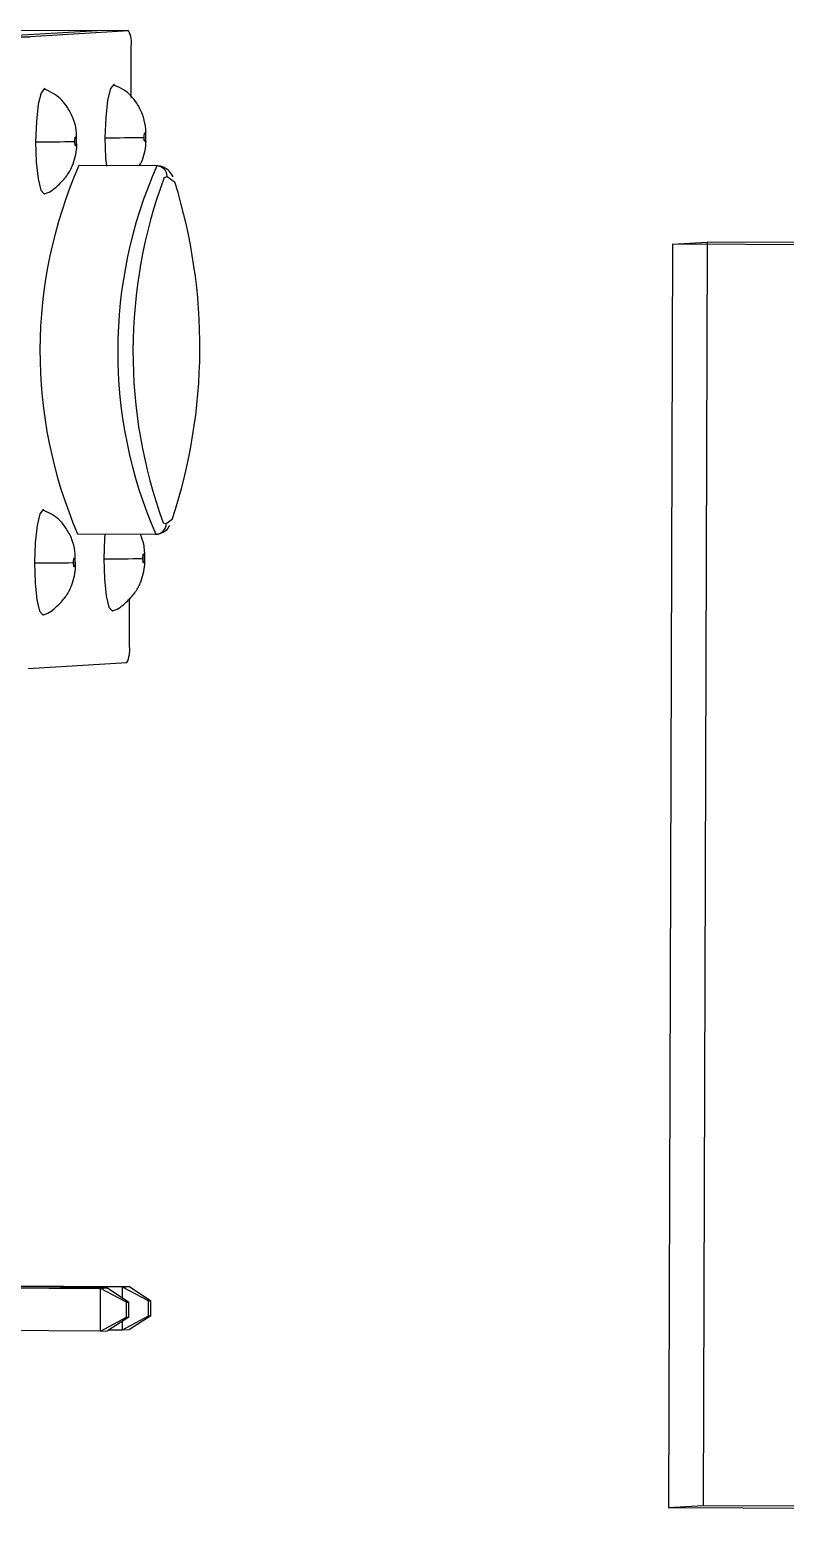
# Model space of a CAD drawing. Header units: millimetres. Extents: x -31.6 to 57.7, y -27.5 to 38.1.
# Drawn here: x -19.83 to -12.66, y -0.83 to 13.37 of the extents above; entities that cross this region are included whole.
import ezdxf

# ---------------------------------------------------------------- set-up
doc = ezdxf.new("R2010")
doc.units = ezdxf.units.MM

msp = doc.modelspace()

# ---------------------------------------------------------------- linework, layer by layer
at = {"color": 7, "linetype": 'Continuous', "lineweight": 25}
for p, q in [((-18.888, 13.361), (-21.048, 13.371)), ((-19.184, 13.362), (-20.121, 13.307)), ((-18.888, 13.361), (-19.825, 13.305)), ((-22.495, 13.318), (-19.825, 13.305)), ((-18.865, 12.73), (-18.864, 13.212)), ((-18.62, 12.08), (-19.36, 12.083)), ((-18.552, 11.968), (-18.522, 11.979)), ((-13.728, 11.336), (-13.764, -0.663)), ((-13.728, 11.336), (-13.399, 11.355)), ((-1.655, 11.28), (-13.728, 11.336)), ((-13.399, 11.355), (-13.435, -0.644)), ((-1.326, 11.299), (-13.399, 11.355)), ((-18.532, 8.68), (-18.561, 8.687)), ((-18.475, 8.72), (-18.532, 8.68)), ((-19.374, 8.583), (-18.634, 8.58)), ((-18.881, 7.513), (-18.879, 7.97)), ((-19.843, 7.306), (-18.906, 7.361)), ((-21.937, 1.43), (-19.156, 1.417)), ((-21.87, 1.434), (-19.089, 1.421)), ((-18.947, 1.43), (-21.728, 1.443)), ((-21.661, 1.447), (-18.88, 1.434)), ((-19.156, 1.417), (-19.089, 1.421)), ((-19.089, 1.421), (-18.886, 1.287)), ((-18.947, 1.43), (-18.88, 1.434)), ((-18.7, 1.298), (-18.947, 1.43)), ((-18.947, 1.328), (-18.947, 1.43)), ((-18.88, 1.434), (-18.677, 1.299)), ((-19.157, 1.011), (-19.156, 1.417)), ((-18.909, 1.286), (-19.156, 1.417)), ((-18.909, 1.286), (-18.886, 1.287)), ((-18.909, 1.143), (-18.909, 1.286)), ((-18.886, 1.145), (-18.886, 1.287)), ((-18.701, 1.156), (-18.7, 1.298)), ((-18.7, 1.298), (-18.677, 1.299)), ((-18.677, 1.157), (-18.677, 1.299)), ((-19.157, 1.011), (-18.909, 1.143)), ((-18.886, 1.145), (-19.09, 1.015)), ((-18.948, 1.023), (-18.701, 1.156)), ((-18.909, 1.143), (-18.886, 1.145)), ((-18.677, 1.157), (-18.881, 1.027)), ((-18.701, 1.156), (-18.677, 1.157)), ((-19.157, 1.011), (-21.938, 1.024)), ((-19.157, 1.011), (-19.09, 1.015)), ((-19.076, 1.024), (-18.948, 1.023)), ((-18.948, 1.023), (-18.948, 1.105)), ((-18.948, 1.023), (-18.881, 1.027)), ((-13.764, -0.663), (-13.435, -0.644)), ((-13.764, -0.663), (22.22, -0.832)), ((-13.435, -0.644), (22.549, -0.812))]:
    msp.add_line(p, q, dxfattribs=at)
at = {"color": 7, "linetype": 'Continuous', "lineweight": 25, "flags": 128}
for points in [[(-19.68, 12.812), (-19.687, 12.814), (-19.719, 12.774), (-19.746, 12.664), (-19.764, 12.501), (-19.771, 12.309)], [(-19.022, 12.851), (-19.029, 12.853), (-19.061, 12.813), (-19.088, 12.703), (-19.106, 12.54), (-19.113, 12.348)], [(-18.742, 12.351), (-18.741, 12.367), (-18.739, 12.381), (-18.737, 12.39), (-18.735, 12.393), (-18.732, 12.39), (-18.73, 12.381), (-18.728, 12.368), (-18.728, 12.352)], [(-19.771, 12.309), (-19.765, 12.118), (-19.748, 11.957), (-19.721, 11.85), (-19.69, 11.814), (-19.685, 11.815)], [(-19.399, 12.312), (-19.399, 12.328), (-19.397, 12.342), (-19.395, 12.351), (-19.392, 12.354), (-19.39, 12.351), (-19.388, 12.342), (-19.386, 12.329), (-19.386, 12.313)], [(-19.386, 12.313), (-19.386, 12.297), (-19.388, 12.283), (-19.39, 12.274), (-19.393, 12.271), (-19.395, 12.274), (-19.397, 12.283), (-19.399, 12.296), (-19.399, 12.312)], [(-19.386, 12.313), (-19.379, 12.314), (-19.379, 12.314)], [(-19.113, 12.348), (-19.107, 12.157), (-19.1, 12.076)], [(-18.728, 12.352), (-18.728, 12.336), (-18.73, 12.322), (-18.732, 12.313), (-18.735, 12.31), (-18.737, 12.313), (-18.74, 12.321), (-18.741, 12.335), (-18.742, 12.351)], [(-18.728, 12.352), (-18.721, 12.352), (-18.721, 12.352)], [(-18.522, 11.979), (-18.452, 11.927), (-18.449, 11.923)], [(-19.692, 8.813), (-19.699, 8.814), (-19.73, 8.774), (-19.757, 8.664), (-19.776, 8.501), (-19.782, 8.309)], [(-19.114, 8.582), (-19.118, 8.54), (-19.125, 8.348)], [(-18.753, 8.351), (-18.753, 8.367), (-18.751, 8.381), (-18.749, 8.39), (-18.746, 8.393), (-18.744, 8.39), (-18.742, 8.381), (-18.74, 8.368), (-18.74, 8.352)], [(-19.782, 8.309), (-19.777, 8.118), (-19.759, 7.957), (-19.733, 7.85), (-19.702, 7.814), (-19.697, 7.815)], [(-19.411, 8.312), (-19.411, 8.328), (-19.409, 8.342), (-19.407, 8.351), (-19.404, 8.354), (-19.402, 8.351), (-19.399, 8.342), (-19.398, 8.329), (-19.397, 8.313)], [(-19.397, 8.313), (-19.398, 8.297), (-19.4, 8.283), (-19.402, 8.274), (-19.404, 8.271), (-19.407, 8.274), (-19.409, 8.283), (-19.411, 8.296), (-19.411, 8.312)], [(-19.397, 8.313), (-19.391, 8.314), (-19.391, 8.314)], [(-19.125, 8.348), (-19.119, 8.157), (-19.102, 7.996), (-19.075, 7.889), (-19.044, 7.853), (-19.039, 7.854)], [(-18.74, 8.352), (-18.74, 8.336), (-18.742, 8.322), (-18.744, 8.313), (-18.747, 8.31), (-18.749, 8.313), (-18.751, 8.322), (-18.753, 8.335), (-18.753, 8.351)], [(-18.74, 8.352), (-18.733, 8.353), (-18.733, 8.353)]]:
    msp.add_lwpolyline(points, dxfattribs=at)
at = {"color": 7, "linetype": 'Continuous', "lineweight": 25}
for centre, radius, start, end in [((-19.102, 13.25), 0.241, 351.0551, 27.4703), ((-19.688, 24.718), 12.41, 269.6172, 271.3315), ((-19.03, 24.757), 12.41, 269.6172, 271.3315), ((-15.339, 10.318), 4.391, 156.2979, 203.2654), ((-14.62, 10.318), 4.372, 156.2351, 203.4271), ((-18.622, 11.98), 0.0995, 359.4604, 89.3224), ((-14.074, 10.316), 4.773, 159.7512, 199.9484), ((-23.48, 10.361), 5.268, 341.8465, 17.2491), ((-18.631, 8.679), 0.0991, 270.1096, 0.237), ((-19.7, 20.718), 12.41, 269.6172, 271.3315), ((-19.042, 20.757), 12.41, 269.6172, 271.3315), ((-19.136, 7.477), 0.258, 333.2679, 7.9058)]:
    msp.add_arc(centre, radius, start, end, dxfattribs=at)
for points, knots in [([(-19.383, 12.314), (-19.383, 12.349), (-19.381, 12.423), (-19.412, 12.532), (-19.474, 12.652), (-19.564, 12.754), (-19.648, 12.791), (-19.68, 12.804)], [0, 0, 0, 0, 0.171164, 0.359084, 0.554034, 0.832739, 1, 1, 1, 1]), ([(-18.725, 12.353), (-18.725, 12.388), (-18.724, 12.462), (-18.754, 12.571), (-18.816, 12.691), (-18.906, 12.793), (-18.991, 12.83), (-19.022, 12.843)], [0, 0, 0, 0, 0.171164, 0.359084, 0.554034, 0.832739, 1, 1, 1, 1]), ([(-19.684, 11.817), (-19.682, 11.817), (-19.633, 11.829), (-19.56, 11.89), (-19.475, 11.978), (-19.423, 12.072), (-19.394, 12.163), (-19.379, 12.243), (-19.382, 12.293), (-19.383, 12.314)], [0, 0, 0, 0, 0.012266, 0.242481, 0.438065, 0.60691, 0.755149, 0.901754, 1, 1, 1, 1]), ([(-18.787, 12.081), (-18.78, 12.092), (-18.757, 12.13), (-18.737, 12.203), (-18.721, 12.281), (-18.724, 12.332), (-18.725, 12.353)], [0, 0, 0, 0, 0.143009, 0.466191, 0.785811, 1, 1, 1, 1]), ([(-18.466, 11.975), (-18.48, 11.998), (-18.51, 12.047), (-18.579, 12.081), (-18.622, 12.08), (-18.627, 12.08)], [0, 0, 0, 0, 0.430104, 0.938582, 1, 1, 1, 1]), ([(-19.395, 8.314), (-19.394, 8.349), (-19.393, 8.423), (-19.423, 8.533), (-19.486, 8.653), (-19.576, 8.755), (-19.66, 8.791), (-19.692, 8.805)], [0, 0, 0, 0, 0.171164, 0.359084, 0.554034, 0.832739, 1, 1, 1, 1]), ([(-18.734, 8.354), (-18.735, 8.398), (-18.737, 8.476), (-18.764, 8.549), (-18.776, 8.581)], [0, 0, 0, 0, 0.572573, 1, 1, 1, 1]), ([(-18.625, 8.58), (-18.591, 8.589), (-18.535, 8.605), (-18.508, 8.646), (-18.497, 8.663)], [0, 0, 0, 0, 0.592652, 1, 1, 1, 1]), ([(-19.696, 7.817), (-19.694, 7.818), (-19.645, 7.829), (-19.571, 7.89), (-19.487, 7.979), (-19.435, 8.072), (-19.406, 8.164), (-19.391, 8.243), (-19.394, 8.294), (-19.395, 8.314)], [0, 0, 0, 0, 0.012266, 0.242481, 0.438065, 0.60691, 0.755149, 0.901754, 1, 1, 1, 1]), ([(-19.039, 7.856), (-19.036, 7.856), (-18.987, 7.868), (-18.914, 7.929), (-18.829, 8.017), (-18.777, 8.111), (-18.748, 8.202), (-18.733, 8.282), (-18.736, 8.333), (-18.737, 8.353)], [0, 0, 0, 0, 0.012266, 0.242481, 0.438065, 0.60691, 0.755149, 0.901754, 1, 1, 1, 1])]:
    msp.add_open_spline(points, degree=3, knots=knots, dxfattribs=at)

doc.saveas('drawing.dxf')
